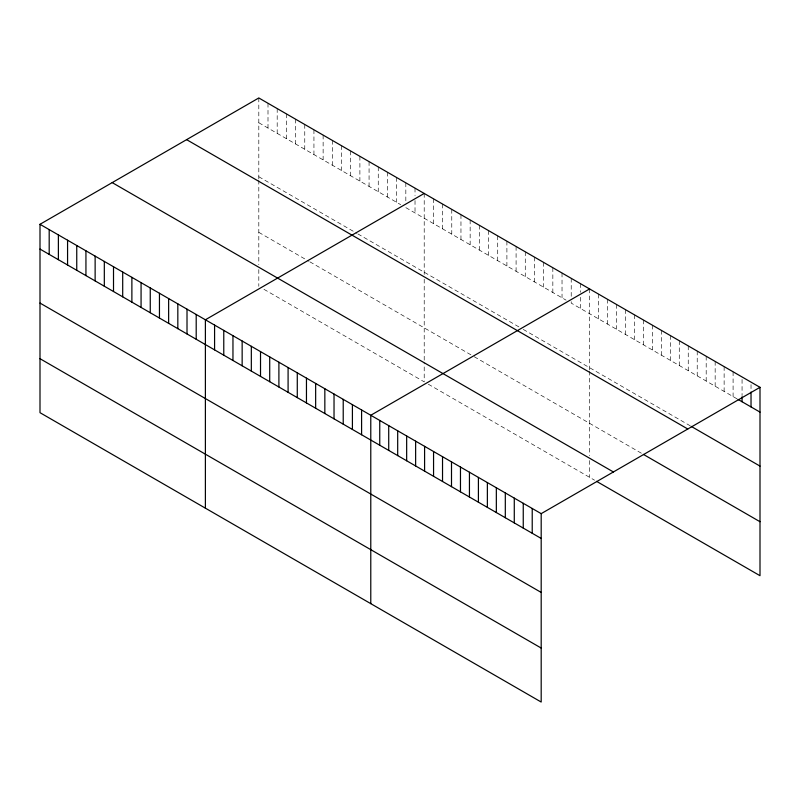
<?xml version="1.0" encoding="UTF-8"?>
<svg xmlns="http://www.w3.org/2000/svg" width="800" height="800" viewBox="0 0 800 800"><rect width="100%" height="100%" fill="white"/><g stroke="black" fill="none" stroke-linecap="round" stroke-linejoin="round"><path stroke-width="0.6" stroke-dasharray="4 3" d="M258.81 122.75L400.72 204.68M405.83 207.63L566.12 300.17M737.08 398.88L571.22 303.12L571.22 299.4M258.81 176.74L356.82 233.32M357.84 233.91L519.15 327.04M523.24 329.4L690.24 425.82M258.81 232.36L308.84 261.24M309.86 261.83L473.21 356.14M474.23 356.73L641.42 453.25M263.92 289.29L424.21 381.84L424.21 362.64M428.29 384.19L594.58 480.2M751.03 384.62L751.03 389.58M742.06 379.44L742.06 395.56M733.09 371.79L733.09 396.58M724.13 366.61L724.13 391.4M715.16 361.43L715.16 386.22M706.19 356.25L706.19 381.04M697.22 351.08L697.22 375.87M688.25 345.9L688.25 370.69M679.28 340.72L679.28 365.51M670.31 335.54L670.31 360.33M661.35 330.36L661.35 355.15M652.38 325.19L652.38 349.98M643.41 320.01L643.41 344.8M634.44 314.83L634.44 339.62M625.47 309.65L625.47 334.44M616.5 304.47L616.5 329.26M607.53 299.3L607.53 324.09M598.57 294.12L598.57 318.91M589.6 288.94L589.6 370.03M589.6 371.19L589.6 455.73M589.6 460.53L589.6 477.32M580.41 283.64L580.41 292.31M580.41 297.27L580.41 308.42M571.22 278.33L571.22 298.16M562.03 273.03L562.03 297.81M552.84 267.72L552.84 292.51M543.65 262.42L543.65 287.2M534.47 257.11L534.47 281.9M525.28 251.81L525.28 276.6M516.09 246.5L516.09 271.29M506.9 241.2L506.9 265.99M497.71 235.89L497.71 260.68M488.52 230.59L488.52 255.38M479.34 225.28L479.34 250.07M470.15 219.98L470.15 244.77M460.96 214.67L460.96 239.46M451.77 209.37L451.77 234.16M442.58 204.06L442.58 228.85M433.39 198.76L433.39 223.55M424.21 193.45L424.21 274.55M424.21 279.18L424.21 360.24M415.02 188.15L415.02 195.58M415.02 200.54L415.02 212.94M405.83 182.84L405.83 201.43M396.64 177.54L396.64 202.33M387.45 172.23L387.45 197.02M378.26 166.93L378.26 191.72M369.07 161.62L369.07 186.41M359.89 156.32L359.89 181.11M350.7 151.01L350.7 175.8M341.51 145.71L341.51 170.5M332.32 140.4L332.32 165.19M323.13 135.1L323.13 159.89M313.94 129.79L313.94 154.58M304.76 124.49L304.76 149.28M295.57 119.18L295.57 143.97M286.38 113.88L286.38 138.67M277.19 108.57L277.19 133.36M268 103.27L268 128.06M258.81 97.96L258.81 179.06M258.81 180.22L258.81 264.75M258.81 269.55L258.81 286.35"/><path stroke-width="1.2" d="M40 224.3L541.19 513.65L541.19 702.04L40 412.68L40 224.3L258.81 97.96L760 387.32L760 575.7L596.57 481.35M424.21 193.45L205.39 319.78L205.39 508.17M589.6 288.94L370.78 415.27L370.78 603.65M541.19 513.65L760 387.32M738.08 399.45L760 412.11M691.24 426.4L760 466.1M186.61 139.65L687.79 429.01M643.41 454.41L760 521.72M112.21 182.61L613.39 471.96M40 249.08L541.19 538.44M40 303.07L541.19 592.43M40 358.69L541.19 648.05M751.03 392.06L751.03 406.93M742.06 396.8L742.06 401.75M532.22 508.47L532.22 533.26M523.25 503.3L523.25 528.09M514.28 498.12L514.28 522.91M505.31 492.94L505.31 517.73M496.34 487.76L496.34 512.55M487.37 482.58L487.37 507.37M478.41 477.41L478.41 502.2M469.44 472.23L469.44 497.02M460.47 467.05L460.47 491.84M451.5 461.87L451.5 486.66M442.53 456.69L442.53 481.48M433.56 451.52L433.56 476.31M424.59 446.34L424.59 471.13M415.63 441.16L415.63 465.95M406.66 435.98L406.66 460.77M397.69 430.8L397.69 455.59M388.72 425.63L388.72 450.42M379.75 420.45L379.75 445.24M361.59 409.97L361.59 434.76M352.41 404.66L352.41 429.45M343.22 399.36L343.22 424.15M334.03 394.05L334.03 418.84M324.84 388.75L324.84 413.54M315.65 383.44L315.65 408.23M306.46 378.14L306.46 402.93M297.28 372.83L297.28 397.62M288.09 367.53L288.09 392.32M278.9 362.22L278.9 387.01M269.71 356.92L269.71 381.71M260.52 351.61L260.52 376.4M251.33 346.31L251.33 371.1M242.15 341L242.15 365.79M232.96 335.7L232.96 360.49M223.77 330.39L223.77 355.18M214.58 325.09L214.58 349.88M196.2 314.48L196.2 339.27M187.01 309.17L187.01 333.96M177.83 303.87L177.83 328.66M168.64 298.56L168.64 323.35M159.45 293.26L159.45 318.05M150.26 287.95L150.26 312.74M141.07 282.65L141.07 307.44M131.88 277.34L131.88 302.13M122.7 272.04L122.7 296.83M113.51 266.73L113.51 291.52M104.32 261.43L104.32 286.22M95.13 256.12L95.13 280.91M85.94 250.82L85.94 275.61M76.75 245.51L76.75 270.3M67.57 240.21L67.57 265M58.38 234.91L58.38 259.69M49.19 229.6L49.19 254.39"/></g></svg>
